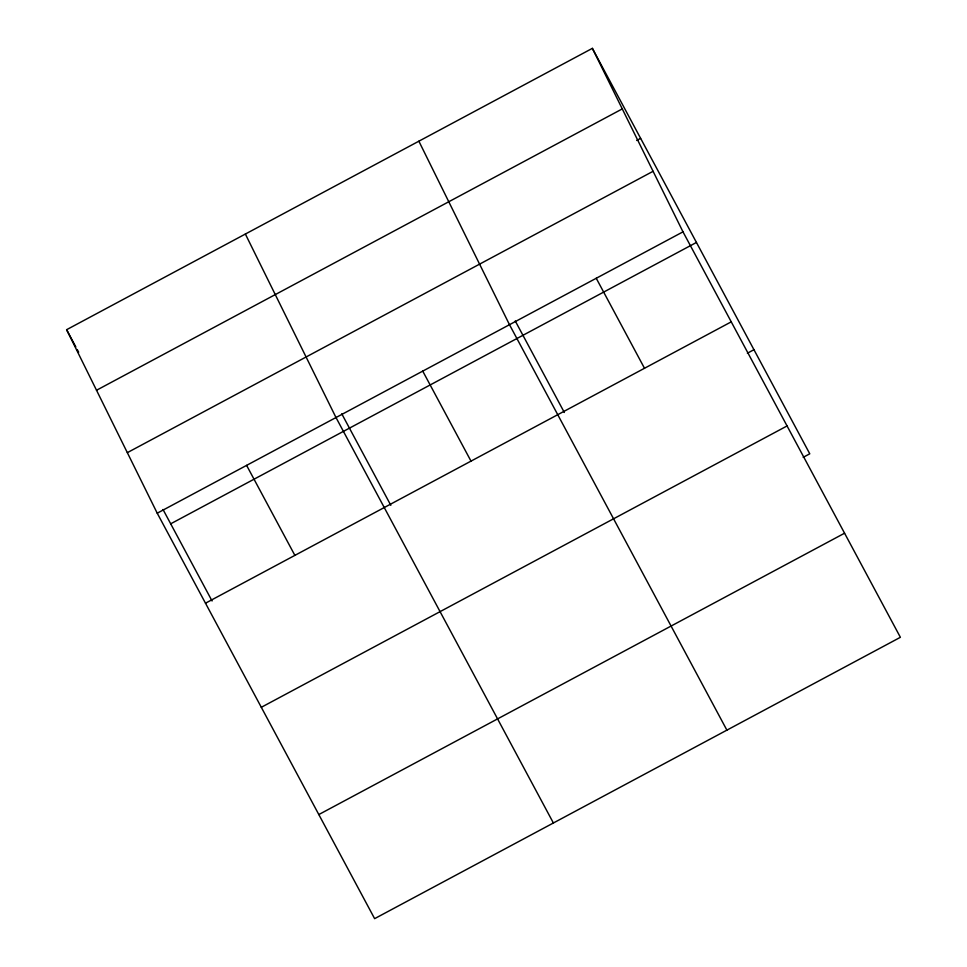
<?xml version="1.0" encoding="UTF-8"?>
<svg xmlns="http://www.w3.org/2000/svg" width="967" height="967" viewBox="0 0 967 967"><rect width="100%" height="100%" fill="white"/><g stroke="black" fill="none" stroke-linecap="round" stroke-linejoin="round"><path stroke-width="1.45" d="M592.372 48.35L682.992 231.85L900.386 637.301L374.628 918.65L157.234 513.199L66.614 329.699L592.372 48.35L809.766 453.801L803.19 457.318M96.519 390.257L622.277 108.908M636.685 140.469L640.625 138.354M127.33 452.653L653.088 171.292M157.234 513.199L682.992 231.85M170.688 523.812L696.445 242.451M205.5 603.203L731.245 321.854M747.382 353.221L753.946 349.703M261.308 707.3L787.065 425.951M318.82 814.552L844.578 533.204M596.24 278.266L644.506 368.282M515.266 320.984L564.317 412.462M726.894 730.145L509.488 324.694L418.868 141.194M422.736 371.123L471.002 461.126M341.774 413.828L390.825 505.318M553.39 822.99L335.996 417.539L245.364 234.038M246.609 465.369L294.875 555.372M66.614 329.699L75.837 346.911M77.251 349.558L78.678 352.206M163.012 509.488L212.063 600.978"/></g></svg>
